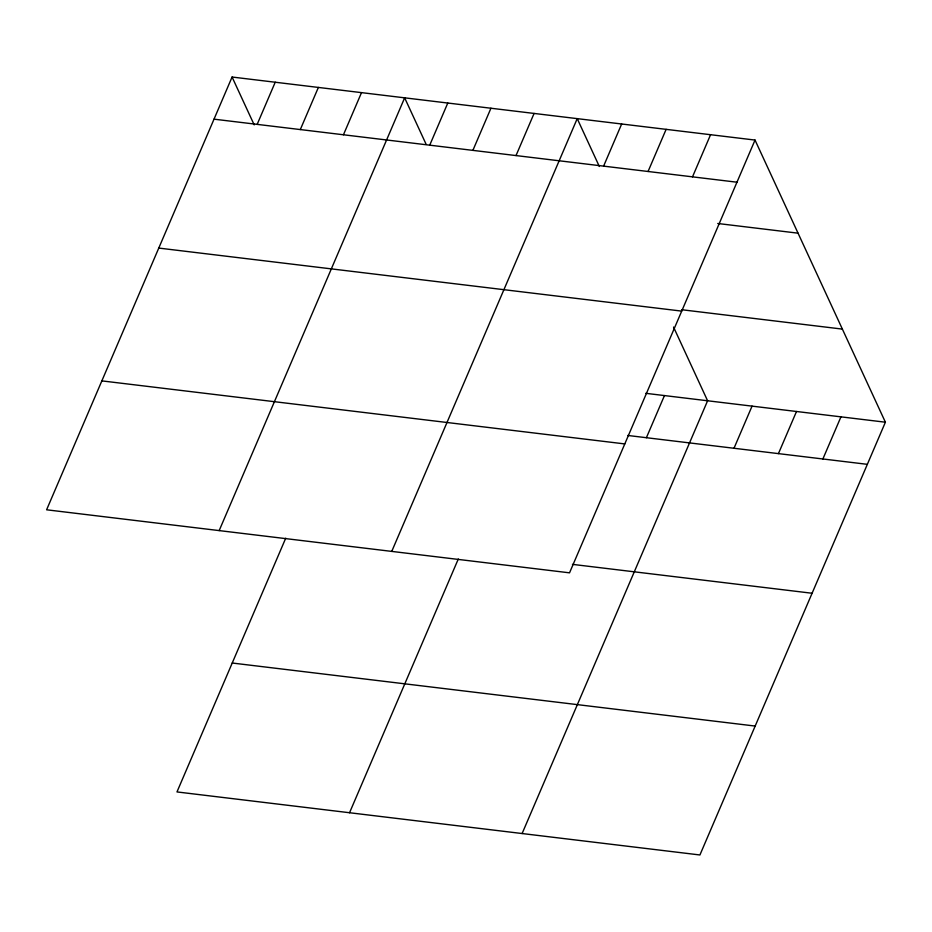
<?xml version="1.0" encoding="UTF-8"?>
<svg xmlns="http://www.w3.org/2000/svg" width="932" height="932" viewBox="0 0 932 932"><rect width="100%" height="100%" fill="white"/><g stroke="black" fill="none" stroke-linecap="round" stroke-linejoin="round"><path stroke-width="1.4" d="M232.08 77.03L46.6 509.792L569.534 572.831L755.025 140.068L232.08 77.03L254.191 124.876M257.174 124.364L275.231 82.226M300.314 129.56L318.371 87.433M343.454 134.767L361.511 92.629M219.171 530.599L404.651 97.825L426.169 144.378M429.734 145.171L447.791 103.033M285.74 538.183L176.975 791.932L699.92 854.97L885.4 422.208L755.025 140.068M472.885 150.367L490.943 108.229M516.025 155.562L534.083 113.436M391.743 551.406L577.223 118.632L599.334 166.479M603.61 166.129L621.667 123.991M349.547 812.739L458.311 558.979M648.066 171.488L666.124 129.35M692.511 176.847L710.568 134.709M646.4 437.702L664.458 395.564M522.118 833.534L707.598 400.772L673.545 327.062M733.997 448.269L752.054 406.131M778.441 453.616L796.499 411.49M822.886 458.975L840.955 416.849M214.022 119.168L736.967 182.206M717.745 223.494L798.048 233.175M681.781 309.739L842.377 329.101M158.778 248.075L681.711 311.113M645.76 393.316L885.4 422.208M627.702 435.454L867.342 464.334M101.856 380.885L624.789 443.923M572.458 564.361L812.087 593.253M232.231 663.025L755.165 726.063"/></g></svg>
